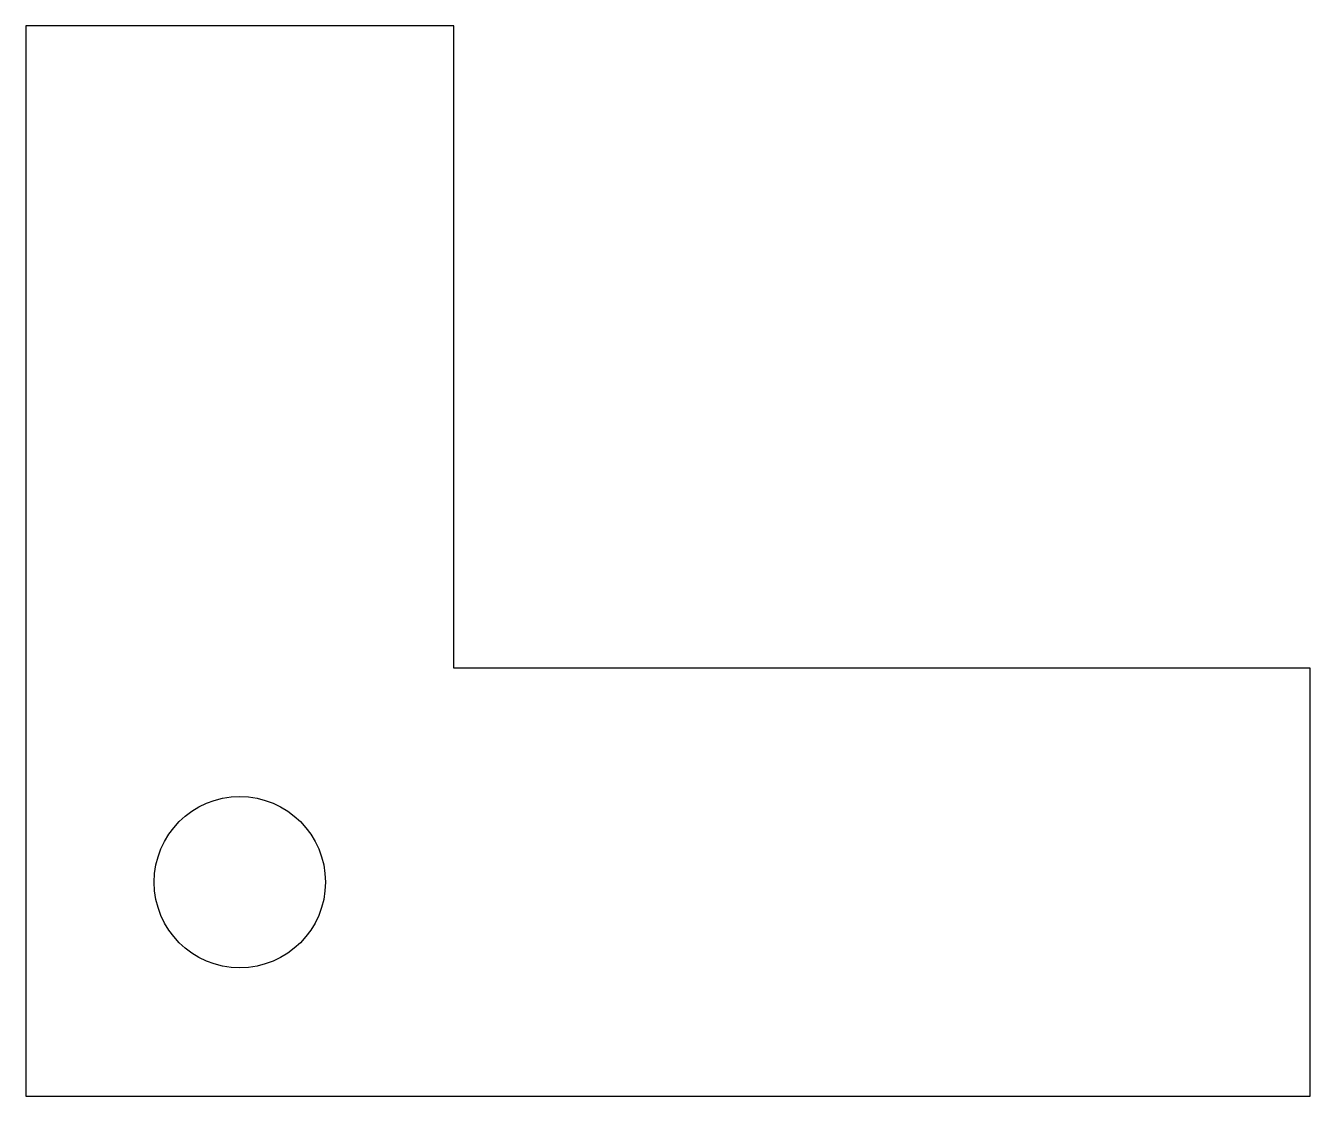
# Model space of a CAD drawing. Header units: millimetres. Extents: x 5 to 65, y 5 to 55.
import ezdxf

# ---------------------------------------------------------------- set-up
doc = ezdxf.new("R2010")
doc.units = ezdxf.units.MM

# ---------------------------------------------------------------- blocks, each defined once
blk = doc.blocks.new('BRKT')
at = {"layer": 'CUT'}
blk.add_lwpolyline([(0, 0), (60, 0), (60, 20), (20, 20), (20, 50), (0, 50)], close=True, dxfattribs=at)
blk.add_circle((10, 10), 4, dxfattribs=at)

msp = doc.modelspace()

# ---------------------------------------------------------------- block references
at = {"layer": 'CUT'}
msp.add_blockref('BRKT', (5, 5), dxfattribs=at)

doc.saveas('drawing.dxf')
